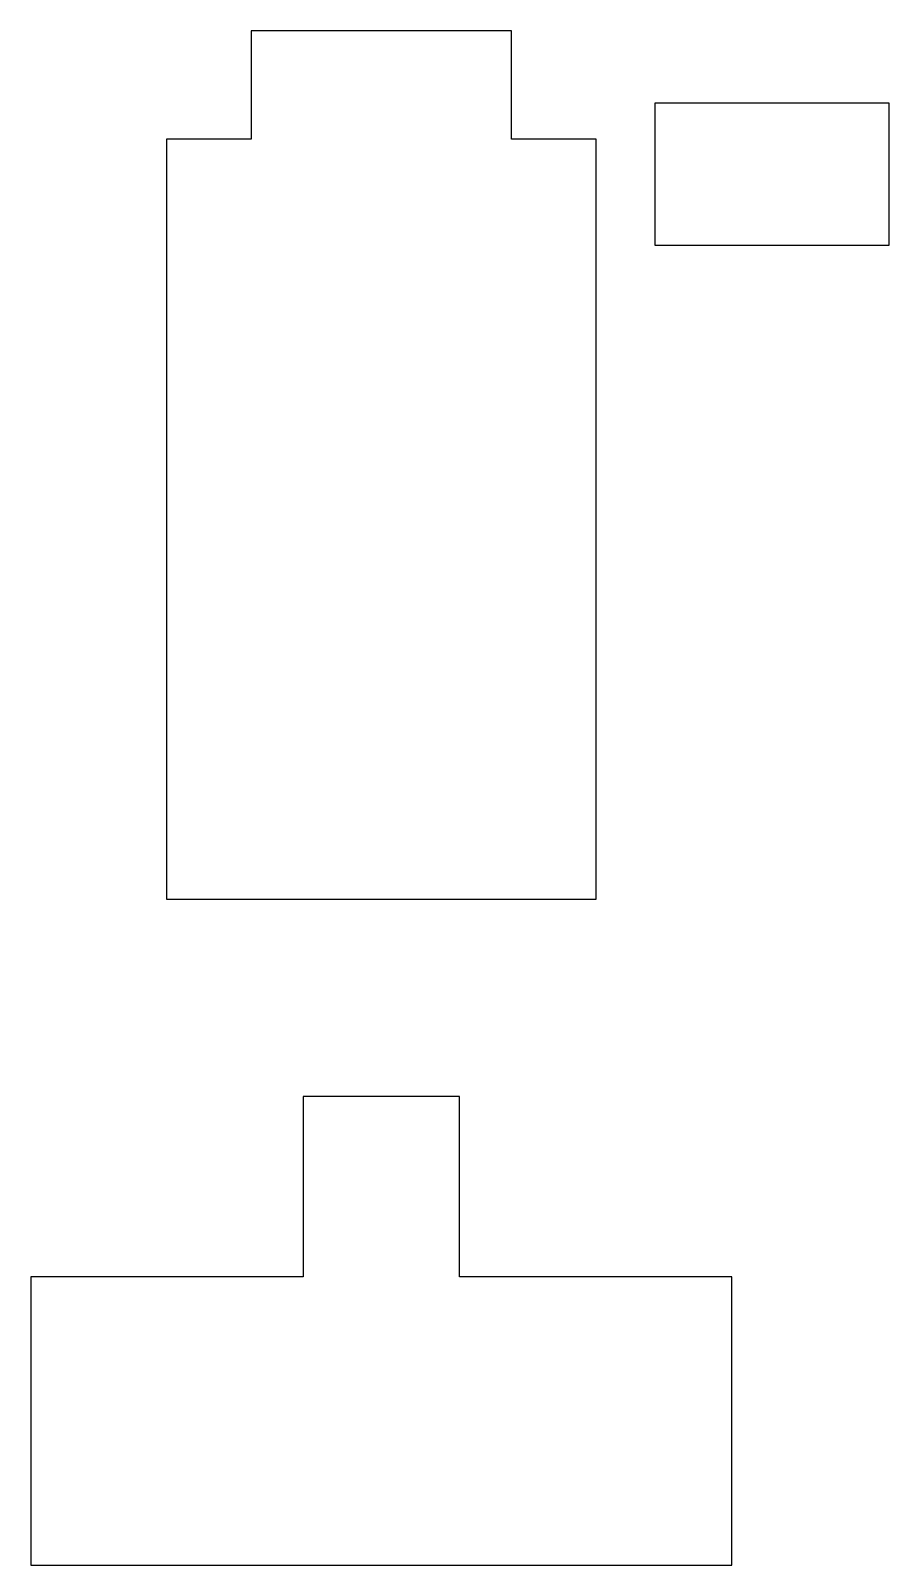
# Model space of a CAD drawing. Header units: millimetres. Extents: x 114 to 238, y -133 to -47.
# Drawn here: x 198.5 to 238, y -118.1 to -47.4 of the extents above; entities outside this region: 4.
import ezdxf

# ---------------------------------------------------------------- set-up
doc = ezdxf.new("R2010")
doc.units = ezdxf.units.MM

msp = doc.modelspace()

# ---------------------------------------------------------------- linework, layer by layer
for p, q in [((220.626, -47.361), (208.626, -47.361)), ((208.626, -47.361), (208.626, -52.361)), ((220.626, -52.361), (220.626, -47.361)), ((238.026, -50.699), (227.226, -50.699)), ((227.226, -50.699), (227.226, -57.249)), ((238.026, -57.249), (238.026, -50.699)), ((208.626, -52.361), (204.736, -52.361)), ((204.736, -52.361), (204.736, -87.381)), ((224.516, -52.361), (220.626, -52.361)), ((224.516, -87.381), (224.516, -52.361)), ((227.226, -57.249), (238.026, -57.249)), ((204.736, -87.381), (224.516, -87.381)), ((218.226, -96.489), (211.026, -96.489)), ((211.026, -96.489), (211.026, -104.789)), ((218.226, -104.789), (218.226, -96.489)), ((211.026, -104.789), (198.476, -104.789)), ((198.476, -104.789), (198.476, -118.089)), ((230.776, -104.789), (218.226, -104.789)), ((230.776, -118.089), (230.776, -104.789)), ((198.476, -118.089), (230.776, -118.089)), ((123.776, -124.626), (113.976, -124.626)), ((113.976, -124.626), (113.976, -133.026)), ((123.776, -133.026), (123.776, -124.626)), ((113.976, -133.026), (123.776, -133.026))]:
    msp.add_line(p, q)

doc.saveas('drawing.dxf')
